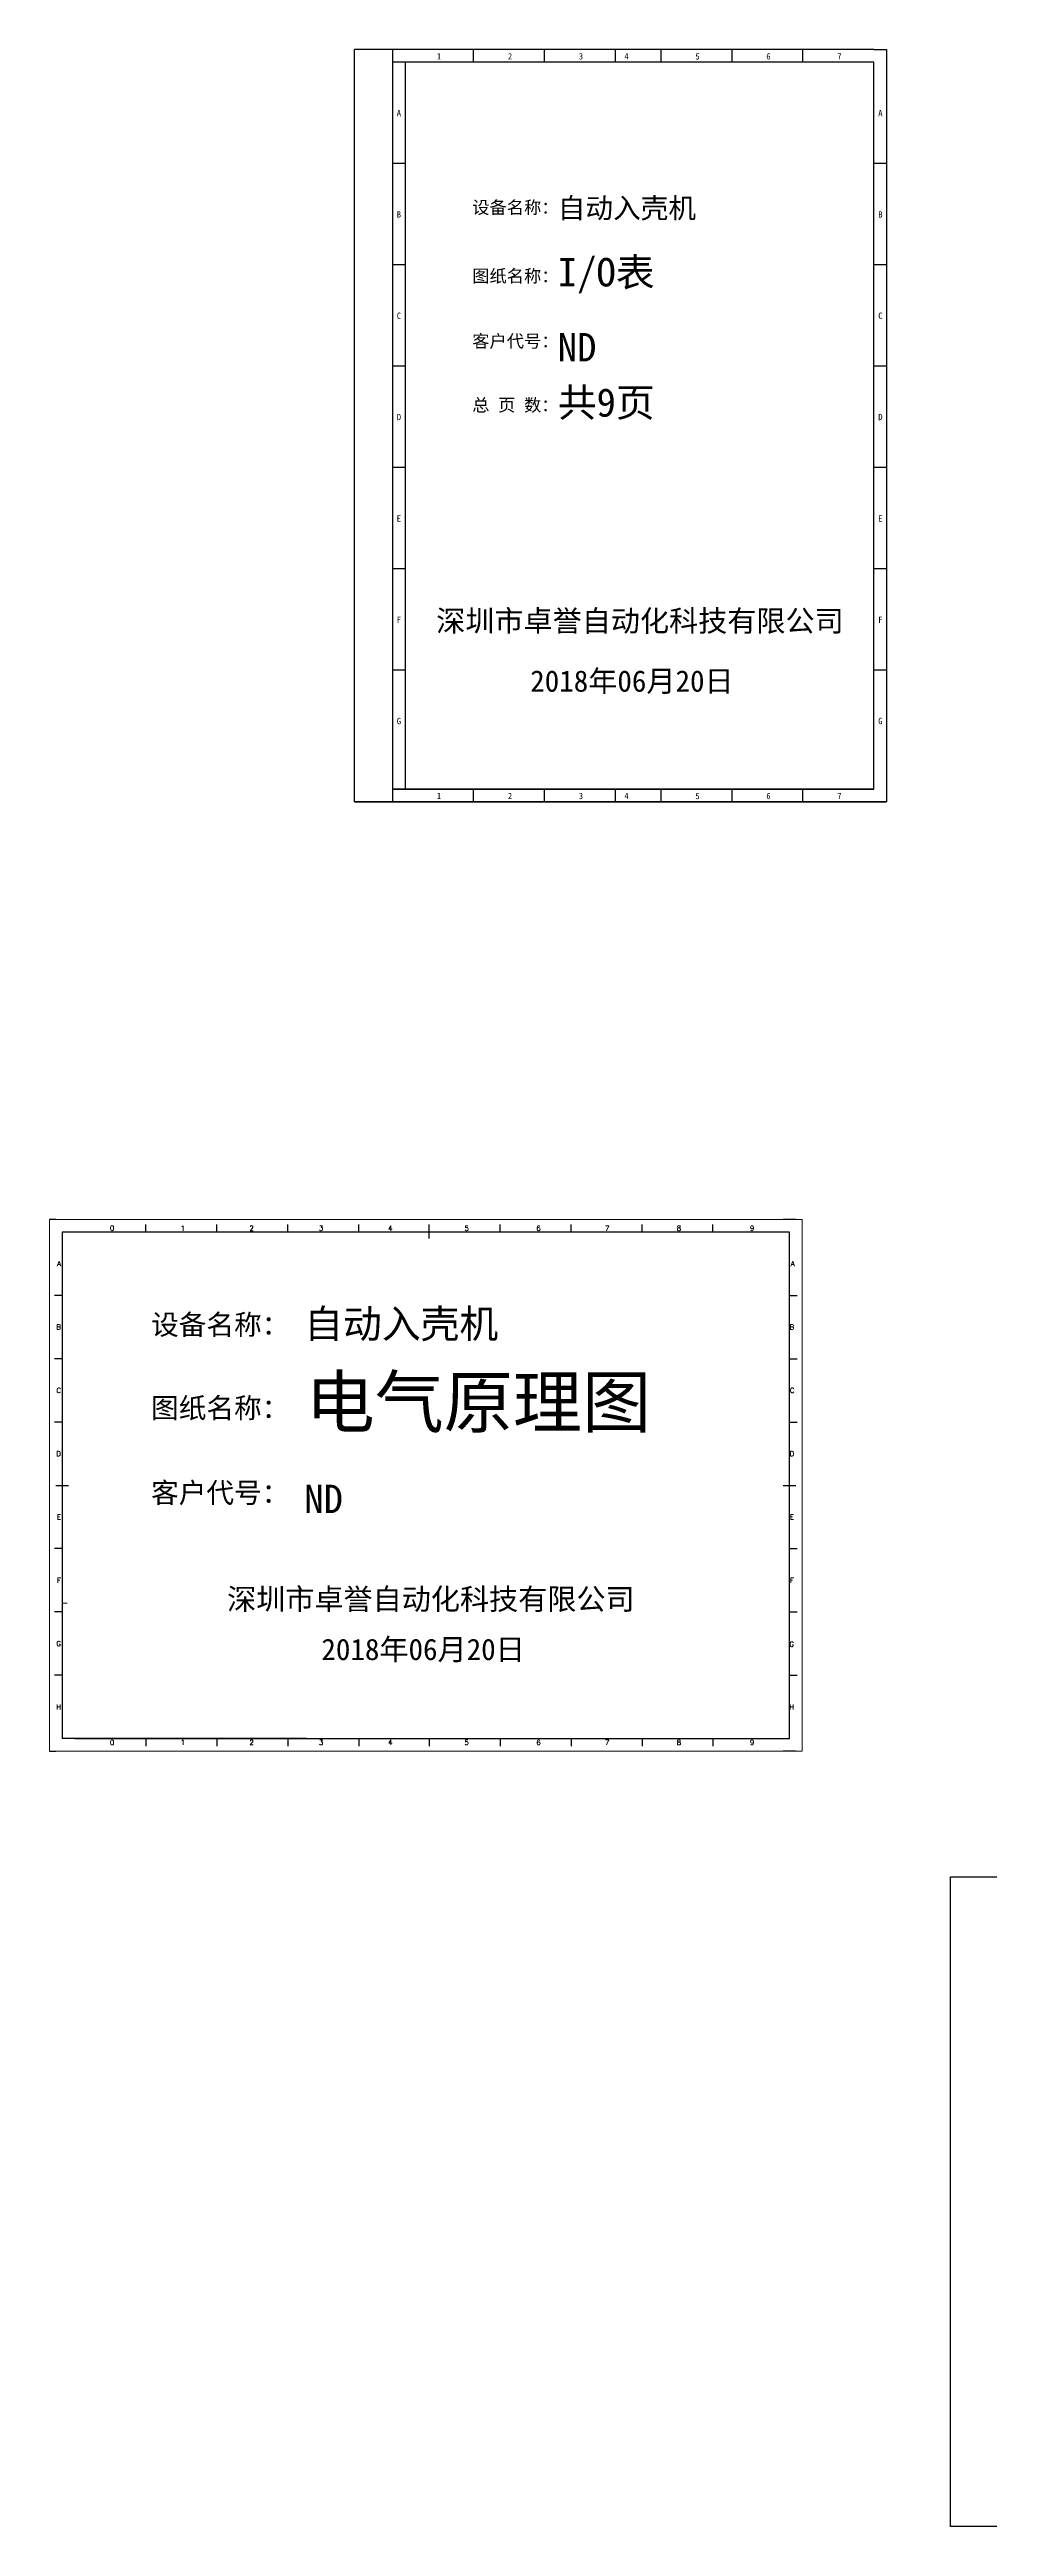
# Model space of a CAD drawing. Header units: millimetres. Extents: x 336 to 12810, y -1577 to 4105.
# Drawn here: x 6105 to 6476, y -364 to 613 of the extents above; entities that cross this region are included whole.
import ezdxf
from ezdxf.enums import TextEntityAlignment as Align

# ---------------------------------------------------------------- set-up
doc = ezdxf.new("R2010")
doc.units = ezdxf.units.MM
doc.layers.add('AE_BOR', color=1, linetype='Continuous')
doc.layers.add('电气图内容', color=7, linetype='Continuous')
doc.styles.get("Standard").update_dxf_attribs({"font": ''})
doc.styles.add('WD', font='romans.shx', dxfattribs={"width": 0.8, "bigfont": 'gbcbig.shx'})
doc.styles.get('Standard').set_extended_font_data('SimSun')

# ---------------------------------------------------------------- blocks, each defined once
blk = doc.blocks.new('卓誉电控竖A4封面')
at = {"linetype": 'ByBlock'}
for p, q in [((15, 0), (15, -297)), ((205, -5), (15, -5)), ((20, -5), (20, -292)), ((15, -292), (205, -292)), ((205, -292), (15, -292))]:
    blk.add_line(p, q, dxfattribs=at)
for points in [[(25, -5), (20, -5)], [(25, -5), (20, -5)], [(47, -5), (47, 0)], [(75, -5), (75, 0)], [(103, -5), (103, 0)], [(121, -5), (121, 0)], [(149, -5), (149, 0)], [(177, -5), (177, 0)], [(205, -292), (205, -5)], [(20, -45), (15, -45)], [(210, -45), (205, -45)], [(20, -85), (15, -85)], [(210, -85), (205, -85)], [(20, -125), (15, -125)], [(210, -125), (205, -125)], [(20, -165), (15, -165)], [(210, -165), (205, -165)], [(20, -205), (15, -205)], [(210, -205), (205, -205)], [(20, -245), (15, -245)], [(210, -245), (205, -245)], [(47, -297), (47, -292)], [(75, -297), (75, -292)], [(103, -297), (103, -292)], [(121, -297), (121, -292)], [(149, -297), (149, -292)], [(177, -297), (177, -292)]]:
    blk.add_lwpolyline(points, dxfattribs=at)
at = {"layer": 'AE_BOR', "linetype": 'ByBlock'}
for p, q in [((0, -297), (0, 0)), ((20, 0), (0, 0)), ((205, 0), (20, 0)), ((205, 0), (210, 0)), ((210, 0), (210, -297)), ((210, -297), (0, -297)), ((0, -297), (210, -297))]:
    blk.add_line(p, q, dxfattribs=at)
at = {"linetype": 'ByBlock', "char_height": 2.5, "attachment_point": 1}
for s, insert, width in [('{\\fKaiTi_GB2312|b0|i0|c134|p0;1}', (32.54, -1.43), 11.7517), ('{\\fKaiTi_GB2312|b0|i0|c134|p0;2}', (60.54, -1.43), 11.7517), ('{\\fKaiTi_GB2312|b0|i0|c134|p0;3}', (88.54, -1.43), 11.7517), ('{\\fKaiTi_GB2312|b0|i0|c134|p0;4}', (106.54, -1.43), 11.7517), ('{\\fKaiTi_GB2312|b0|i0|c134|p0;5}', (134.54, -1.43), 11.7517), ('{\\fKaiTi_GB2312|b0|i0|c134|p0;6}', (162.54, -1.43), 11.7517), ('{\\fKaiTi_GB2312|b0|i0|c134|p0;7}', (190.54, -1.43), 11.7517), ('{\\fKaiTi_GB2312|b0|i0|c134|p0;A}', (16.71, -23.83), 5), ('{\\fKaiTi_GB2312|b0|i0|c134|p0;A}', (206.71, -23.83), 5), ('{\\fKaiTi_GB2312|b0|i0|c134|p0;B}', (16.71, -63.83), 5), ('{\\fKaiTi_GB2312|b0|i0|c134|p0;B}', (206.71, -63.83), 5), ('{\\fKaiTi_GB2312|b0|i0|c134|p0;C}', (16.71, -103.83), 5), ('{\\fKaiTi_GB2312|b0|i0|c134|p0;C}', (206.71, -103.83), 5), ('{\\fKaiTi_GB2312|b0|i0|c134|p0;D}', (16.71, -143.83), 5), ('{\\fKaiTi_GB2312|b0|i0|c134|p0;D}', (206.71, -143.83), 5), ('{\\fKaiTi_GB2312|b0|i0|c134|p0;E}', (16.71, -183.83), 5), ('{\\fKaiTi_GB2312|b0|i0|c134|p0;E}', (206.71, -183.83), 5), ('{\\fKaiTi_GB2312|b0|i0|c134|p0;F}', (16.71, -223.83), 5), ('{\\fKaiTi_GB2312|b0|i0|c134|p0;F}', (206.71, -223.83), 5), ('{\\fKaiTi_GB2312|b0|i0|c134|p0;G}', (16.71, -263.83), 5), ('{\\fKaiTi_GB2312|b0|i0|c134|p0;G}', (206.71, -263.83), 5), ('{\\fKaiTi_GB2312|b0|i0|c134|p0;1}', (32.54, -293.43), 11.7517), ('{\\fKaiTi_GB2312|b0|i0|c134|p0;2}', (60.54, -293.43), 11.7517), ('{\\fKaiTi_GB2312|b0|i0|c134|p0;3}', (88.54, -293.43), 11.7517), ('{\\fKaiTi_GB2312|b0|i0|c134|p0;4}', (106.54, -293.43), 11.7517), ('{\\fKaiTi_GB2312|b0|i0|c134|p0;5}', (134.54, -293.43), 11.7517), ('{\\fKaiTi_GB2312|b0|i0|c134|p0;6}', (162.54, -293.43), 11.7517), ('{\\fKaiTi_GB2312|b0|i0|c134|p0;7}', (190.54, -293.43), 11.7517)]:
    blk.add_mtext(s, dxfattribs=dict(at, insert=insert, width=width))
at = {"layer": '电气图内容', "color": 7, "attachment_point": 1}
for s, insert, char_height in [('自动入壳机', (80.24, -58.58), 8), ('{\\C256;设备名称：}', (46.48, -59.82), 5), ('{\\C256;图纸名称：}', (46.48, -86.9), 5), ('I/O表', (80.24, -82.3), 11.227), ('{\\C256;客户代号：}', (46.48, -112.61), 5), ('ND', (80.24, -111.91), 11.227), ('共9页', (80.24, -133.72), 11.227), ('{\\C256;总 页 数：}', (46.48, -137.84), 5), ('{\\C256;深圳市卓誉自动化科技有限公司}', (32.29, -221.33), 8.42), ('{\\fKaiTi_GB2312|b0|i0|c134|p49;\\C256;2018\\fSimSun|b0|i0|c134|p2;年\\fKaiTi_GB2312|b0|i0|c134|p49;06\\fSimSun|b0|i0|c134|p2;月\\fKaiTi_GB2312|b0|i0|c134|p49;20\\fSimSun|b0|i0|c134|p2;日}', (69.37, -245.09), 8.41995)]:
    blk.add_mtext(s, dxfattribs=dict(at, insert=insert, char_height=char_height))

msp = doc.modelspace()

# ---------------------------------------------------------------- linework, layer by layer
for p, q in [((6109.987, 146.639), (6109.987, -53.361)), ((6396.988, 146.639), (6109.987, 146.639)), ((6396.988, -53.361), (6396.988, 146.639)), ((6115.018, -53.361), (6394.518, -53.361)), ((6235.784, -53.361), (6295.734, -53.361)), ((6295.734, -53.361), (6364.52, -53.361))]:
    msp.add_line(p, q)
at = {"lineweight": 9, "ltscale": 0.1}
for p, q in [((6109.987, 0.067), (6111.987, 0.067)), ((6206.322, -53.361), (6235.784, -53.361)), ((6234.427, -53.361), (6234.427, -53.361)), ((6234.427, -53.361), (6234.427, -53.361)), ((6234.427, -53.361), (6234.427, -53.361)), ((6234.427, -53.361), (6234.427, -53.361))]:
    msp.add_line(p, q, dxfattribs=at)
at = {"color": 0, "ltscale": 2}
for p, q in [((6396.988, -53.361), (6396.988, -31.915)), ((6206.322, -53.361), (6109.987, -53.361)), ((6364.52, -53.361), (6396.988, -53.361)), ((6364.52, -53.361), (6394.518, -53.361))]:
    msp.add_line(p, q, dxfattribs=at)
at = {"color": 1}
msp.add_lwpolyline([(6460.552, -107.963), (7924.9, -107.963), (7924.9, -364.374), (6460.552, -364.374)], close=True, dxfattribs=at)
at = {"layer": 'AE_BOR', "color": 1, "lineweight": 15}
for p, q in [((6104.984, -58.361), (6104.984, 151.639)), ((6104.984, 151.639), (6401.984, 151.639)), ((6401.984, 151.639), (6401.984, -58.361)), ((6401.984, -58.361), (6104.984, -58.361))]:
    msp.add_line(p, q, dxfattribs=at)
at = {"layer": 'AE_BOR', "lineweight": 30}
for p, q in [((6107.518, 151.639), (6104.984, 151.639)), ((6399.518, 151.639), (6394.518, 151.639)), ((6104.984, -58.361), (6107.518, -58.361)), ((6399.518, -58.361), (6394.518, -58.361))]:
    msp.add_line(p, q, dxfattribs=at)
at = {"layer": 'AE_BOR'}
for p, q in [((6143.018, 146.639), (6143.018, 149.639)), ((6171.018, 146.639), (6171.018, 149.639)), ((6199.018, 146.639), (6199.018, 149.639)), ((6227.018, 146.639), (6227.018, 149.639)), ((6254.768, 146.639), (6254.768, 149.639)), ((6282.768, 146.639), (6282.768, 149.639)), ((6310.768, 146.639), (6310.768, 149.639)), ((6338.768, 146.639), (6338.768, 149.639)), ((6366.768, 146.639), (6366.768, 149.639)), ((6109.987, 121.639), (6106.988, 121.639)), ((6396.988, 121.639), (6399.988, 121.639)), ((6109.987, 96.639), (6106.988, 96.639)), ((6396.988, 96.639), (6399.988, 96.639)), ((6109.987, 71.639), (6106.988, 71.639)), ((6396.988, 71.639), (6399.988, 71.639)), ((6109.987, 21.639), (6106.988, 21.639)), ((6396.988, 21.639), (6399.988, 21.639)), ((6109.987, -3.361), (6106.988, -3.361)), ((6396.988, -3.361), (6399.988, -3.361)), ((6109.987, -28.361), (6106.988, -28.361)), ((6396.988, -28.361), (6399.988, -28.361)), ((6143.018, -53.361), (6143.018, -56.361)), ((6171.018, -53.361), (6171.018, -56.361)), ((6199.018, -53.361), (6199.018, -56.361)), ((6227.018, -53.361), (6227.018, -56.361)), ((6254.768, -53.361), (6254.768, -56.361)), ((6282.768, -53.361), (6282.768, -56.361)), ((6310.768, -53.361), (6310.768, -56.361)), ((6338.768, -53.361), (6338.768, -56.361)), ((6366.768, -53.361), (6366.768, -56.361))]:
    msp.add_line(p, q, dxfattribs=at)
at = {"layer": 'AE_BOR', "color": 2, "lineweight": 30}
for p, q in [((6254.768, 144.139), (6254.768, 149.139)), ((6107.488, 46.639), (6112.488, 46.639)), ((6394.488, 46.639), (6399.488, 46.639)), ((6254.768, -53.361), (6254.768, -55.861))]:
    msp.add_line(p, q, dxfattribs=at)

# ---------------------------------------------------------------- block references
msp.add_blockref('卓誉电控竖A4封面', (6225.279, 613.462))

# ---------------------------------------------------------------- texts
at = {"color": 3, "lineweight": 211, "insert": (6205.985, 89.564), "char_height": 20, "width": 172.31911, "attachment_point": 1}
msp.add_mtext('{\\C256;电气原理图}', dxfattribs=at)
at = {"layer": 'AE_BOR', "style": 'WD'}
for s, p in [('0', (6129.654, 147.139)), ('1', (6157.58, 147.139)), ('2', (6184.729, 147.139)), ('3', (6212.129, 147.139)), ('4', (6239.43, 147.139)), ('5', (6269.579, 147.139)), ('6', (6297.924, 147.139)), ('7', (6325.022, 147.139)), ('8', (6353.352, 147.139)), ('9', (6382.216, 147.139)), ('0', (6129.654, -55.861)), ('1', (6157.58, -55.861)), ('2', (6184.729, -55.861)), ('3', (6212.129, -55.861)), ('4', (6239.43, -55.861)), ('5', (6269.579, -55.861)), ('6', (6297.924, -55.861)), ('7', (6325.022, -55.861)), ('8', (6353.352, -55.861)), ('9', (6382.216, -55.861))]:
    msp.add_text(s, height=2, dxfattribs=at).set_placement(p, align=Align.CENTER)
for s, p in [('A', (6109.488, 134.139)), ('A', (6399.011, 134.139)), ('B', (6109.488, 109.139)), ('B', (6398.821, 109.139)), ('C', (6109.488, 84.139)), ('C', (6398.916, 84.139)), ('D', (6109.488, 59.139)), ('D', (6398.821, 59.139)), ('E', (6109.488, 34.139)), ('E', (6398.726, 34.139)), ('F', (6109.488, 9.139)), ('F', (6398.726, 9.139)), ('F', (6398.726, 9.139)), ('G', (6109.488, -15.861)), ('G', (6398.726, -16.08)), ('H', (6109.488, -40.861)), ('H', (6398.821, -40.861))]:
    msp.add_text(s, height=2, dxfattribs=at).set_placement(p, align=Align.MIDDLE_RIGHT)
at = {"layer": '电气图内容', "color": 7, "insert": (6205.472, 116.027), "char_height": 11.2266, "width": 180.87419, "attachment_point": 1}
msp.add_mtext('自动入壳机', dxfattribs=at)
at = {"layer": '电气图内容', "color": 7, "attachment_point": 1}
for s, insert, char_height in [('设备名称：', (6145.054, 114.097), 8), ('图纸名称：', (6145.054, 81.188), 8), ('客户代号：', (6145.054, 47.731), 8), ('ND', (6205.472, 46.903), 11.2266), ('{\\C256;深圳市卓誉自动化科技有限公司}', (6175.055, 5.949), 8.41995), ('{\\fKaiTi_GB2312|b0|i0|c134|p49;\\C256;2018\\fSimSun|b0|i0|c134|p2;年\\fKaiTi_GB2312|b0|i0|c134|p49;06\\fSimSun|b0|i0|c134|p2;月\\fKaiTi_GB2312|b0|i0|c134|p49;20\\fSimSun|b0|i0|c134|p2;日}', (6212.243, -13.913), 8.41995)]:
    msp.add_mtext(s, dxfattribs=dict(at, insert=insert, char_height=char_height))

doc.saveas('drawing.dxf')
